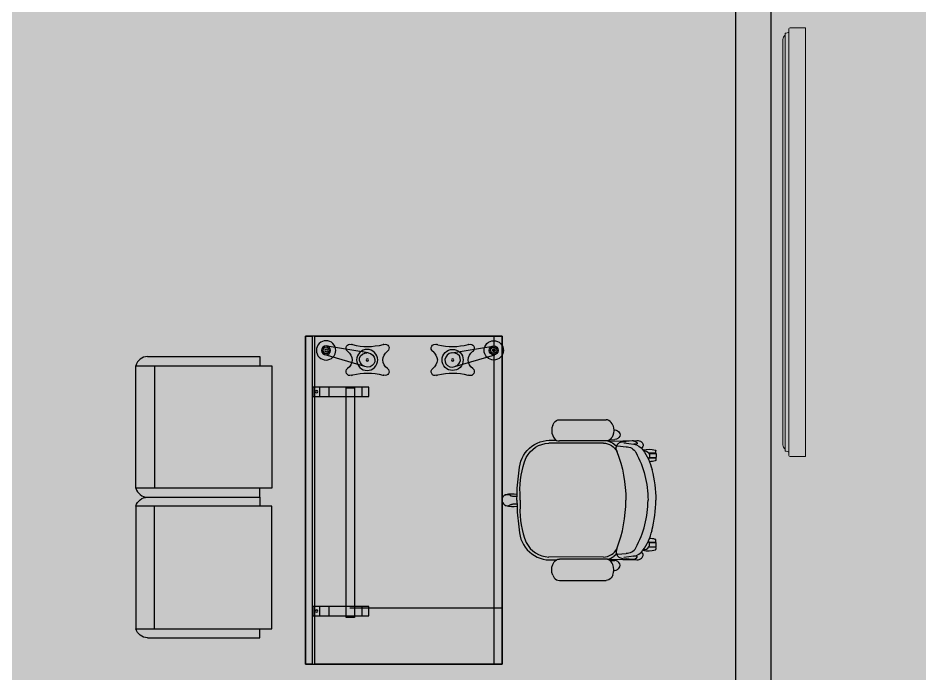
# Model space of a CAD drawing. Header units: millimetres. Extents: x 11706 to 69606, y 10911 to 38811.
# Drawn here: x 45518 to 49306, y 12351 to 15106 of the extents above; entities that cross this region are included whole.
import ezdxf

# ---------------------------------------------------------------- set-up
doc = ezdxf.new("R2010")
doc.units = ezdxf.units.MM
for name, color, linetype in [('floor', 172, 'Continuous'), ('Furniture', 34, 'Continuous'), ('wall', 5, 'Continuous')]:
    doc.layers.add(name, color=color, linetype=linetype)
doc.layers.add('hatch', color=252, linetype='Continuous', lineweight=0)

# ---------------------------------------------------------------- blocks, each defined once
blk = doc.blocks.new('grdfr')
at = {"ltscale": 100}
blk.add_hatch(color=254, dxfattribs=at).paths.add_polyline_path([(-689.1, 826.6), (689.1, 826.6), (689.1, 0), (-689.1, 0)])
for p, q in [((-689.1, 826.6), (-689.1, 826.6)), ((-689.1, 39.1), (-689.1, 826.6)), ((-689.1, 826.6), (-689.1, 39.1)), ((-689.1, 826.6), (-689.1, 39.1)), ((689.1, 826.6), (-689.1, 826.6)), ((689.1, 39.1), (689.1, 826.6)), ((689.1, 792.2), (-689.1, 792.2)), ((-689.1, 39.1), (-689.1, 39.1)), ((-689.1, 39.1), (689.1, 39.1)), ((-689.1, 28.9), (-689.1, 0)), ((689.1, 28.9), (-689.1, 28.9)), ((-689.1, 0), (689.1, 0)), ((689.1, 0), (689.1, 28.9))]:
    blk.add_line(p, q)
at = {"color": 0}
for p, q in [((-452.3, 186.7), (-452.3, 826.6)), ((560.7, 628.3), (610.8, 795.5)), ((618.5, 614.9), (647.3, 787)), ((567.5, 640.3), (576.3, 647.1)), ((576.3, 647.1), (586.1, 651.3)), ((586.1, 651.3), (596.3, 650.5)), ((596.3, 650.5), (605.9, 646.7)), ((605.9, 646.7), (612.8, 638.6)), ((559, 617.5), (560.7, 628.3)), ((560.5, 606.7), (559, 617.5)), ((565.6, 597.5), (560.5, 606.7)), ((562.2, 631.2), (567.5, 640.3)), ((612.8, 638.6), (617.7, 628.7)), ((618.5, 614.9), (615.3, 604.4)), ((617.7, 628.7), (618.5, 618.1)), ((572.7, 590.2), (565.6, 597.5)), ((581.5, 586.6), (572.7, 590.2)), ((591, 586), (581.5, 586.6)), ((600.6, 589.4), (591, 586)), ((609.2, 595.4), (600.6, 589.4)), ((615.3, 604.4), (609.2, 595.4)), ((-486.5, 267), (-446.7, 267)), ((-486.5, 31.9), (-486.5, 267)), ((-446.7, 267), (-446.7, 31.9)), ((435, 267), (474.9, 267)), ((435, 31.9), (435, 267)), ((474.9, 267), (474.9, 31.9)), ((560.5, 271.5), (559, 260.8)), ((565.6, 280.7), (560.5, 271.5)), ((572.7, 288), (565.6, 280.7)), ((581.5, 291.7), (572.7, 288)), ((591, 292.3), (581.5, 291.7)), ((600.6, 288.9), (591, 292.3)), ((609.2, 282.8), (600.6, 288.9)), ((615.3, 273.8), (609.2, 282.8)), ((618.5, 263.4), (615.3, 273.8)), ((-486.5, 238.1), (-446.7, 238.1)), ((435, 238.1), (474.9, 238.1)), ((559, 260.8), (560.7, 249.9)), ((560.7, 249.9), (610.8, 82.7)), ((562.2, 247.1), (567.5, 237.9)), ((567.5, 237.9), (576.3, 231.1)), ((576.3, 231.1), (586.1, 227)), ((586.1, 227), (596.3, 227.7)), ((596.3, 227.7), (605.9, 231.5)), ((605.9, 231.5), (612.8, 239.6)), ((612.8, 239.6), (617.7, 249.5)), ((617.7, 249.5), (618.5, 260.1)), ((618.5, 263.4), (647.3, 91.2)), ((-493.1, 206.3), (-493.1, 171.9)), ((471, 206.3), (-493.1, 206.3)), ((471, 171.9), (471, 206.3)), ((-689.1, 186.7), (-689.1, 186.7)), ((-493.1, 171.9), (471, 171.9)), ((-486.5, 99.9), (-446.7, 99.9)), ((435, 99.9), (474.9, 99.9)), ((-486.5, 60.8), (-446.7, 60.8)), ((435, 60.8), (474.9, 60.8)), ((-446.7, 31.9), (-486.5, 31.9)), ((474.9, 31.9), (435, 31.9))]:
    blk.add_line(p, q, dxfattribs=at)
at = {"ltscale": 100}
blk.add_lwpolyline([(-689.1, 826.6), (689.1, 826.6), (689.1, 0), (-689.1, 0)], close=True, dxfattribs=at)
at = {"color": 0}
for centre in [(-466.2, 47.5), (455.4, 47.5)]:
    blk.add_circle(centre, 4.92, dxfattribs=at)
at = {"color": 0, "extrusion": (0, 0, -1)}
for centre, major_axis, start_param, end_param in [((629, 791.3), (-28.7, 28.7), 1.570796326792869, 7.853981633972455), ((629, 791.3), (-13.2, 13.2), 1.570796326797097, 7.853981633976684), ((629, 791.3), (-9.22, 9.22), 1.570796326794897, 7.853981633974483), ((629, 791.3), (-4.04, 4.04), 1.570796326823736, 7.853981634003322), ((588.9, 618.5), (-31.3, 31.3), 1.570796326793968, 7.853981633973554)]:
    blk.add_ellipse(centre, major_axis=major_axis, ratio=1, start_param=start_param, end_param=end_param, dxfattribs=at)
at = {"color": 0}
for centre, major_axis, start_param, end_param in [((539.7, 692.8), (-11.8, 11.8), 4.577889, 7.415916), ((478, 670.1), (34.8, 34.8), 5.762608, 5.84512), ((286.6, 618.5), (-174.5, 174.5), 3.6745, 4.191812), ((592, 732.6), (34.8, 34.8), 3.007092, 3.860919), ((585.8, 732.6), (-34.8, 34.8), 2.422266, 3.276093), ((638.1, 692.8), (-11.8, 11.8), 3.579658, 6.417686), ((890.5, 618.5), (-1.8, 246.8), 1.298648, 1.81596), ((699.9, 670.1), (34.8, 34.8), 2.008862, 2.091373), ((588.9, 618.5), (3.48, 3.48), 1.570796326811623, 7.85398163399121), ((539.7, 545.1), (11.8, 11.8), 1.982083, 4.846889), ((478, 569.3), (34.8, 34.8), 5.123676, 5.245297), ((592, 505.3), (-34.8, 34.8), -0.719326, 0.1345), ((585.8, 505.3), (34.8, 34.8), 6.148685, 7.002512), ((638.1, 545.1), (11.8, 11.8), 3.007092, 5.871899), ((699.9, 569.3), (34.8, 34.8), 2.608685, 2.730306), ((539.8, 334.8), (-11.8, 11.8), 4.577889, 7.415916), ((592.2, 374.7), (34.8, 34.8), 3.007092, 3.860919), ((585.9, 374.7), (-34.8, 34.8), 2.422266, 3.276093), ((638.3, 334.8), (-11.8, 11.8), 3.579658, 6.417686), ((478.1, 312.2), (34.8, 34.8), 5.762608, 5.84512), ((286.7, 260.6), (-174.5, 174.5), 3.6745, 4.191812), ((588.9, 259.7), (31.3, 31.3), 1.570796326793968, 7.853981633973554), ((890.6, 260.6), (-1.8, 246.8), 1.298648, 1.81596), ((700, 312.2), (34.8, 34.8), 2.008862, 2.091373), ((589, 260.6), (3.48, 3.48), 1.57079632680326, 7.853981633982846), ((539.8, 187.2), (11.8, 11.8), 1.982083, 4.846889), ((478.1, 211.4), (-34.8, 34.8), 3.552879, 3.6745), ((592.2, 147.3), (-34.8, 34.8), -0.719326, 0.1345), ((585.9, 147.3), (34.8, 34.8), 6.148685, 7.002512), ((638.3, 187.2), (11.8, 11.8), 3.007092, 5.871899), ((700, 211.4), (34.8, 34.8), 2.608685, 2.730306), ((629, 86.9), (9.22, 9.22), 3.141593, 9.424778), ((629, 86.9), (-4.04, 4.04), 1.570796326766057, 7.853981633945644)]:
    blk.add_ellipse(centre, major_axis=major_axis, ratio=1, start_param=start_param, end_param=end_param, dxfattribs=at)
for major_axis in [(-28.7, 28.7), (-13.2, 13.2)]:
    blk.add_ellipse((629, 86.9), major_axis=major_axis, ratio=1, dxfattribs=at)
blk = doc.blocks.new('fdss')
at = {"layer": 'hatch', "ltscale": 10}
h = blk.add_hatch(color=254, dxfattribs=at)
edge = h.paths.add_edge_path(flags=17)
edge.add_line((62.2, 0), (62.7, 15.8))
edge.add_line((62.7, 15.8), (60.1, 15.8))
edge.add_line((60.1, 15.8), (56.9, 15.8))
edge.add_line((56.9, 15.8), (55.3, 15.8))
edge.add_line((55.3, 15.8), (53, 15.8))
edge.add_line((53, 15.8), (49.8, 15.8))
edge.add_line((49.8, 15.8), (47.4, 15.8))
edge.add_line((47.4, 15.8), (45.8, 15.8))
edge.add_line((45.8, 15.8), (43.4, 16.6))
edge.add_line((43.4, 16.6), (41.1, 17.4))
edge.add_line((41.1, 17.4), (38.7, 18.2))
edge.add_line((38.7, 18.2), (37.1, 18.2))
edge.add_line((37.1, 18.2), (36.3, 19))
edge.add_line((36.3, 19), (33.9, 19.8))
edge.add_line((33.9, 19.8), (33.1, 20.5))
edge.add_ellipse((22, 1.5), major_axis=(15.6, 15.6), ratio=1, start_angle=14.3179, end_angle=138.9258)
edge.add_line((0, 0), (62.2, 0))
edge = h.paths.add_edge_path()
edge.add_ellipse((42.6, -96.1), major_axis=(-86.8, 86.8), ratio=1, start_angle=-54.5148, end_angle=-31.8694)
edge.add_ellipse((15.5, 20.4), major_axis=(-2.25, 2.25), ratio=1, start_angle=-31.8694, end_angle=26.5068)
edge.add_ellipse((22, 1.5), major_axis=(15.6, 15.6), ratio=1, start_angle=14.3179, end_angle=138.9258)
edge.add_line((33.1, 20.5), (33.9, 19.8))
edge.add_line((33.9, 19.8), (36.3, 19))
edge.add_line((36.3, 19), (37.1, 18.2))
edge.add_line((37.1, 18.2), (38.7, 18.2))
edge.add_line((38.7, 18.2), (41.1, 17.4))
edge.add_line((41.1, 17.4), (43.4, 16.6))
edge.add_line((43.4, 16.6), (45.8, 15.8))
edge.add_line((45.8, 15.8), (47.4, 15.8))
edge.add_line((47.4, 15.8), (49.8, 15.8))
edge.add_line((49.8, 15.8), (53, 15.8))
edge.add_line((53, 15.8), (55.3, 15.8))
edge.add_line((55.3, 15.8), (56.9, 15.8))
edge.add_line((56.9, 15.8), (60.1, 15.8))
edge.add_line((60.1, 15.8), (62.7, 15.8))
edge.add_line((62.7, 15.8), (62.9, 25))
edge = h.paths.add_edge_path()
edge.add_ellipse((238.9, 314.2), major_axis=(16.3, 16.3), ratio=1, start_angle=41.0482, end_angle=72.4217)
edge.add_ellipse((247.6, 303.1), major_axis=(-26.2, 26.2), ratio=1, start_angle=-13.5041, end_angle=26.5875)
edge.add_ellipse((272.2, 292.8), major_axis=(64, 0), ratio=0.963786, start_angle=159.7714, end_angle=200.2286)
edge.add_ellipse((247.6, 282.5), major_axis=(26.2, 26.2), ratio=1, start_angle=153.4125, end_angle=193.5041)
edge.add_ellipse((238.9, 271.4), major_axis=(-16.3, 16.3), ratio=1, start_angle=107.5783, end_angle=138.9518)
edge.add_line((240.5, 248.4), (436.3, 248.4))
edge.add_ellipse((437.9, 271.4), major_axis=(-16.3, 16.3), ratio=1, start_angle=131.0482, end_angle=162.4217)
edge.add_ellipse((429.2, 282.5), major_axis=(-26.2, 26.2), ratio=1, start_angle=166.4959, end_angle=206.5875)
edge.add_ellipse((404.6, 292.8), major_axis=(64, 0), ratio=0.963786, start_angle=-20.2286, end_angle=20.2286)
edge.add_ellipse((429.2, 303.1), major_axis=(26.2, 26.2), ratio=1, start_angle=333.4125, end_angle=373.5041)
edge.add_ellipse((437.9, 314.2), major_axis=(16.3, 16.3), ratio=1, start_angle=17.5783, end_angle=48.9518)
edge.add_line((436.3, 337.3), (240.5, 337.3))
edge = h.paths.add_edge_path()
edge.add_ellipse((429.2, 282.5), major_axis=(-26.2, 26.2), ratio=1, start_angle=172.7729, end_angle=206.5875, ccw=False)
edge.add_line((451.9, 253.2), (473.6, 254))
edge.add_ellipse((471.7, 278.6), major_axis=(-17.5, 17.5), ratio=1, start_angle=139.3817, end_angle=199.799)
edge.add_ellipse((478, 274.2), major_axis=(-12.2, 12.2), ratio=1, start_angle=204.1076, end_angle=244.177)
edge.add_ellipse((475.4, 273.3), major_axis=(-14.1, 14.1), ratio=1, start_angle=244.2589, end_angle=273.204)
edge.add_ellipse((467.3, 263.4), major_axis=(-23.1, 23.1), ratio=1, start_angle=-85.8315, end_angle=-47.0716)
edge.add_ellipse((404.6, 292.8), major_axis=(-64, 0), ratio=0.963786, start_angle=159.7714, end_angle=182.9688, ccw=False)
edge = h.paths.add_edge_path()
edge.add_ellipse((597.5, 185.7), major_axis=(15.6, 15.6), ratio=1, start_angle=275.5242, end_angle=414.2736)
edge.add_ellipse((407, 76.1), major_axis=(-161.5, 161.5), ratio=1, start_angle=249.714, end_angle=260.0838, ccw=False)
edge = h.paths.add_edge_path()
edge.add_ellipse((645.9, 179.3), major_axis=(-0.539, 0.539), ratio=1, start_angle=135, end_angle=225)
edge.add_line((646.7, 179.4), (646.7, 195.1))
edge.add_ellipse((645.9, 195.2), major_axis=(0.539, 0.539), ratio=1, start_angle=315, end_angle=405)
edge.add_line((645.8, 196), (617, 196))
edge.add_ellipse((597.5, 185.7), major_axis=(15.6, 15.6), ratio=1, start_angle=296.1044, end_angle=342.89, ccw=False)
edge.add_line((618.3, 178.5), (645.8, 178.5))
edge = h.paths.add_edge_path()
edge.add_ellipse((597.5, 185.7), major_axis=(15.6, 15.6), ratio=1, start_angle=275.5242, end_angle=291.6835, ccw=False)
edge.add_ellipse((407, 76.1), major_axis=(-161.5, 161.5), ratio=1, start_angle=246.8956, end_angle=249.714, ccw=False)
edge.add_ellipse((615.7, 284.1), major_axis=(-9.4, 122.5), ratio=0.81002, start_angle=177.0925, end_angle=188.7015)
edge.add_ellipse((642.7, 168.2), major_axis=(-2.25, 2.25), ratio=1, start_angle=148.1307, end_angle=225)
edge.add_line((645.9, 168.2), (645.9, 175.3))
edge.add_ellipse((644.3, 175.3), major_axis=(1.12, 1.12), ratio=1, start_angle=315, end_angle=405)
edge.add_line((644.3, 176.9), (617.7, 176.9))
edge = h.paths.add_edge_path()
edge.add_ellipse((644.3, 199.2), major_axis=(-1.12, 1.12), ratio=1, start_angle=135, end_angle=225)
edge.add_line((645.9, 199.2), (645.9, 206.3))
edge.add_ellipse((642.7, 206.3), major_axis=(-2.25, 2.25), ratio=1, start_angle=225, end_angle=301.8694)
edge.add_ellipse((615.7, 90.4), major_axis=(-11.2, 122.4), ratio=0.944397, start_angle=-18.3608, end_angle=6.1272)
edge.add_ellipse((407, 76.1), major_axis=(-161.5, 161.5), ratio=1, start_angle=260.0838, end_angle=261.1254, ccw=False)
edge.add_ellipse((597.5, 185.7), major_axis=(-15.6, 15.6), ratio=1, start_angle=257.6661, end_angle=324.2736, ccw=False)
edge.add_line((616, 197.6), (644.3, 197.6))
h = blk.add_hatch(color=254, dxfattribs=at)
edge = h.paths.add_edge_path()
edge.add_ellipse((238.9, 271.4), major_axis=(-16.3, 16.3), ratio=1, start_angle=107.5783, end_angle=138.9518)
edge.add_line((240.5, 248.4), (338.4, 248.4))
edge.add_line((338.4, 248.4), (338.4, 0))
edge.add_line((338.4, 0), (62.2, 0))
edge.add_line((62.2, 0), (62.9, 25))
edge.add_ellipse((688, 20.6), major_axis=(56, 622.5), ratio=1, start_angle=85.5072, end_angle=94.7275, ccw=False)
edge.add_ellipse((202.3, 120.8), major_axis=(55.2, 118.9), ratio=0.996305, start_angle=21.1441, end_angle=113.0184, ccw=False)
edge.add_line((210.9, 251.5), (227.2, 251.5))
edge.add_ellipse((247.6, 282.5), major_axis=(-26.2, 26.2), ratio=1, start_angle=101.6655, end_angle=103.5041)
edge = h.paths.add_edge_path()
edge.add_line((475.8, 248.4), (565.7, 250.7))
edge.add_ellipse((566.6, 221.2), major_axis=(-20.9, 20.9), ratio=1, start_angle=275.3649, end_angle=316.7427, ccw=False)
edge.add_ellipse((575.1, 230.7), major_axis=(12, 12), ratio=1, start_angle=320.2826, end_angle=366.8763, ccw=False)
edge.add_ellipse((577.9, 231.4), major_axis=(9.93, 9.93), ratio=1, start_angle=288.3592, end_angle=318.3956, ccw=False)
edge.add_ellipse((574.4, 233.1), major_axis=(12.7, 12.7), ratio=1, start_angle=261.5394, end_angle=288.4001, ccw=False)
edge.add_ellipse((545.1, 180.1), major_axis=(39.3, 39.3), ratio=1, start_angle=349.0298, end_angle=358.997, ccw=False)
edge.add_ellipse((407, 76.1), major_axis=(161.5, 161.5), ratio=1, start_angle=328.116, end_angle=351.2099, ccw=False)
edge.add_ellipse((121.7, -0.2), major_axis=(-95.6, 514.8), ratio=1, start_angle=259.4956, end_angle=273.6406, ccw=False)
edge.add_line((645.4, 0), (338.4, 0))
edge.add_line((338.4, 0), (338.4, 248.4))
edge.add_line((338.4, 248.4), (475.8, 248.4))
h = blk.add_hatch(color=254, dxfattribs=at)
edge = h.paths.add_edge_path(flags=17)
edge.add_line((62.2, 0), (62.7, -15.8))
edge.add_line((62.7, -15.8), (60.1, -15.8))
edge.add_line((60.1, -15.8), (56.9, -15.8))
edge.add_line((56.9, -15.8), (55.3, -15.8))
edge.add_line((55.3, -15.8), (53, -15.8))
edge.add_line((53, -15.8), (49.8, -15.8))
edge.add_line((49.8, -15.8), (47.4, -15.8))
edge.add_line((47.4, -15.8), (45.8, -15.8))
edge.add_line((45.8, -15.8), (43.4, -16.6))
edge.add_line((43.4, -16.6), (41.1, -17.4))
edge.add_line((41.1, -17.4), (38.7, -18.2))
edge.add_line((38.7, -18.2), (37.1, -18.2))
edge.add_line((37.1, -18.2), (36.3, -19))
edge.add_line((36.3, -19), (33.9, -19.8))
edge.add_line((33.9, -19.8), (33.1, -20.5))
edge.add_ellipse((22, -1.5), major_axis=(-15.6, 15.6), ratio=1, start_angle=41.0742, end_angle=165.6821, ccw=False)
edge.add_line((0, 0), (62.2, 0))
edge = h.paths.add_edge_path()
edge.add_ellipse((42.6, 96.1), major_axis=(-86.8, 86.8), ratio=1, start_angle=121.8694, end_angle=144.5148, ccw=False)
edge.add_ellipse((15.5, -20.4), major_axis=(2.25, 2.25), ratio=1, start_angle=153.4932, end_angle=211.8694, ccw=False)
edge.add_ellipse((22, -1.5), major_axis=(-15.6, 15.6), ratio=1, start_angle=41.0742, end_angle=165.6821, ccw=False)
edge.add_line((33.1, -20.5), (33.9, -19.8))
edge.add_line((33.9, -19.8), (36.3, -19))
edge.add_line((36.3, -19), (37.1, -18.2))
edge.add_line((37.1, -18.2), (38.7, -18.2))
edge.add_line((38.7, -18.2), (41.1, -17.4))
edge.add_line((41.1, -17.4), (43.4, -16.6))
edge.add_line((43.4, -16.6), (45.8, -15.8))
edge.add_line((45.8, -15.8), (47.4, -15.8))
edge.add_line((47.4, -15.8), (49.8, -15.8))
edge.add_line((49.8, -15.8), (53, -15.8))
edge.add_line((53, -15.8), (55.3, -15.8))
edge.add_line((55.3, -15.8), (56.9, -15.8))
edge.add_line((56.9, -15.8), (60.1, -15.8))
edge.add_line((60.1, -15.8), (62.7, -15.8))
edge.add_line((62.7, -15.8), (62.9, -25))
edge = h.paths.add_edge_path()
edge.add_ellipse((238.9, -314.2), major_axis=(-16.3, 16.3), ratio=1, start_angle=107.5783, end_angle=138.9518, ccw=False)
edge.add_ellipse((247.6, -303.1), major_axis=(26.2, 26.2), ratio=1, start_angle=153.4125, end_angle=193.5041, ccw=False)
edge.add_ellipse((272.2, -292.8), major_axis=(-64, 0), ratio=0.963786, start_angle=339.7714, end_angle=380.2286, ccw=False)
edge.add_ellipse((247.6, -282.5), major_axis=(-26.2, 26.2), ratio=1, start_angle=-13.5041, end_angle=26.5875, ccw=False)
edge.add_ellipse((238.9, -271.4), major_axis=(16.3, 16.3), ratio=1, start_angle=401.0482, end_angle=432.4217, ccw=False)
edge.add_line((240.5, -248.4), (436.3, -248.4))
edge.add_ellipse((437.9, -271.4), major_axis=(16.3, 16.3), ratio=1, start_angle=377.5783, end_angle=408.9518, ccw=False)
edge.add_ellipse((429.2, -282.5), major_axis=(26.2, 26.2), ratio=1, start_angle=333.4125, end_angle=373.5041, ccw=False)
edge.add_ellipse((404.6, -292.8), major_axis=(-64, 0), ratio=0.963786, start_angle=159.7714, end_angle=200.2286, ccw=False)
edge.add_ellipse((429.2, -303.1), major_axis=(-26.2, 26.2), ratio=1, start_angle=166.4959, end_angle=206.5875, ccw=False)
edge.add_ellipse((437.9, -314.2), major_axis=(-16.3, 16.3), ratio=1, start_angle=131.0482, end_angle=162.4217, ccw=False)
edge.add_line((436.3, -337.3), (240.5, -337.3))
edge = h.paths.add_edge_path()
edge.add_ellipse((429.2, -282.5), major_axis=(26.2, 26.2), ratio=1, start_angle=333.4125, end_angle=367.2271)
edge.add_line((451.9, -253.2), (473.6, -254))
edge.add_ellipse((471.7, -278.6), major_axis=(17.5, 17.5), ratio=1, start_angle=340.201, end_angle=400.6183, ccw=False)
edge.add_ellipse((478, -274.2), major_axis=(12.2, 12.2), ratio=1, start_angle=295.823, end_angle=335.8924, ccw=False)
edge.add_ellipse((475.4, -273.3), major_axis=(14.1, 14.1), ratio=1, start_angle=266.796, end_angle=295.7411, ccw=False)
edge.add_ellipse((467.3, -263.4), major_axis=(23.1, 23.1), ratio=1, start_angle=227.0716, end_angle=265.8315, ccw=False)
edge.add_ellipse((404.6, -292.8), major_axis=(64, 0), ratio=0.963786, start_angle=-2.9688, end_angle=20.2286)
edge = h.paths.add_edge_path()
edge.add_ellipse((597.5, -185.7), major_axis=(15.6, 15.6), ratio=1, start_angle=215.7264, end_angle=354.4758, ccw=False)
edge.add_ellipse((407, -76.1), major_axis=(161.5, 161.5), ratio=1, start_angle=279.9162, end_angle=290.286)
edge = h.paths.add_edge_path()
edge.add_ellipse((645.9, -179.3), major_axis=(0.539, 0.539), ratio=1, start_angle=315, end_angle=405, ccw=False)
edge.add_line((646.7, -179.4), (646.7, -195.1))
edge.add_ellipse((645.9, -195.2), major_axis=(-0.539, 0.539), ratio=1, start_angle=135, end_angle=225, ccw=False)
edge.add_line((645.8, -196), (617, -196))
edge.add_ellipse((597.5, -185.7), major_axis=(-15.6, 15.6), ratio=1, start_angle=197.11, end_angle=243.8956)
edge.add_line((618.3, -178.5), (645.8, -178.5))
edge = h.paths.add_edge_path()
edge.add_ellipse((597.5, -185.7), major_axis=(-15.6, 15.6), ratio=1, start_angle=248.3165, end_angle=264.4758)
edge.add_ellipse((407, -76.1), major_axis=(161.5, 161.5), ratio=1, start_angle=290.286, end_angle=293.1044)
edge.add_ellipse((615.7, -284.1), major_axis=(9.4, 122.5), ratio=0.81002, start_angle=351.2985, end_angle=362.9075, ccw=False)
edge.add_ellipse((642.7, -168.2), major_axis=(2.25, 2.25), ratio=1, start_angle=315, end_angle=391.8693, ccw=False)
edge.add_line((645.9, -168.2), (645.9, -175.3))
edge.add_ellipse((644.3, -175.3), major_axis=(-1.12, 1.12), ratio=1, start_angle=135, end_angle=225, ccw=False)
edge.add_line((644.3, -176.9), (617.7, -176.9))
edge = h.paths.add_edge_path()
edge.add_ellipse((644.3, -199.2), major_axis=(1.12, 1.12), ratio=1, start_angle=315, end_angle=405, ccw=False)
edge.add_line((645.9, -199.2), (645.9, -206.3))
edge.add_ellipse((642.7, -206.3), major_axis=(2.25, 2.25), ratio=1, start_angle=238.1306, end_angle=315, ccw=False)
edge.add_ellipse((615.7, -90.4), major_axis=(11.2, 122.4), ratio=0.944397, start_angle=173.8728, end_angle=198.3608, ccw=False)
edge.add_ellipse((407, -76.1), major_axis=(161.5, 161.5), ratio=1, start_angle=278.8746, end_angle=279.9162)
edge.add_ellipse((597.5, -185.7), major_axis=(15.6, 15.6), ratio=1, start_angle=215.7264, end_angle=282.3339)
edge.add_line((616, -197.6), (644.3, -197.6))
h = blk.add_hatch(color=254, dxfattribs=at)
edge = h.paths.add_edge_path()
edge.add_ellipse((238.9, -271.4), major_axis=(-16.3, 16.3), ratio=1, start_angle=311.0482, end_angle=342.4217, ccw=False)
edge.add_line((240.5, -248.4), (338.4, -248.4))
edge.add_line((338.4, -248.4), (338.4, 0))
edge.add_line((338.4, 0), (62.2, 0))
edge.add_line((62.2, 0), (62.9, -25))
edge.add_ellipse((688, -20.6), major_axis=(442, 442), ratio=1, start_angle=135.4092, end_angle=144.6295)
edge.add_ellipse((202.3, -120.8), major_axis=(-55.2, 118.9), ratio=0.996305, start_angle=66.9816, end_angle=158.8559)
edge.add_line((210.9, -251.5), (227.2, -251.5))
edge.add_ellipse((247.6, -282.5), major_axis=(26.2, 26.2), ratio=1, start_angle=436.4959, end_angle=438.3345, ccw=False)
edge = h.paths.add_edge_path()
edge.add_line((475.8, -248.4), (565.7, -250.7))
edge.add_ellipse((566.6, -221.2), major_axis=(20.9, 20.9), ratio=1, start_angle=223.2573, end_angle=264.6351)
edge.add_ellipse((575.1, -230.7), major_axis=(-12, 12), ratio=1, start_angle=173.1237, end_angle=219.7174)
edge.add_ellipse((577.9, -231.4), major_axis=(-9.93, 9.93), ratio=1, start_angle=221.6044, end_angle=251.6408)
edge.add_ellipse((574.4, -233.1), major_axis=(12.7, 12.7), ratio=1, start_angle=341.5999, end_angle=368.4606)
edge.add_ellipse((545.1, -180.1), major_axis=(39.3, 39.3), ratio=1, start_angle=271.003, end_angle=280.9702)
edge.add_ellipse((407, -76.1), major_axis=(-161.5, 161.5), ratio=1, start_angle=188.7901, end_angle=211.884)
edge.add_ellipse((121.7, 0.2), major_axis=(-370.3, 370.3), ratio=1, start_angle=210.8362, end_angle=224.9813)
edge.add_line((645.4, 0), (338.4, 0))
edge.add_line((338.4, 0), (338.4, -248.4))
edge.add_line((338.4, -248.4), (475.8, -248.4))
for p, q in [((240.5, 337.3), (436.3, 337.3)), ((426, 239.6), (195.8, 238.8)), ((210.9, 251.5), (227.2, 251.5)), ((436.3, 248.4), (240.5, 248.4)), ((447.1, 247.6), (565.7, 250.7)), ((451.9, 253.2), (473.6, 254)), ((469.7, 235.7), (480, 226.1)), ((484, 227.7), (520.5, 223.8)), ((505.4, 245.2), (520.5, 246.8)), ((511.8, 240.4), (553.8, 234.9)), ((545.9, 249.2), (520.5, 246.8)), ((551.4, 249.2), (545.9, 249.2)), ((565.7, 236.5), (553.8, 234.9)), ((480, 225.3), (479.2, 223)), ((482.4, 203.9), (480, 210.3)), ((644.3, 197.6), (616, 197.6)), ((617, 196), (645.9, 196)), ((645.9, 199.2), (645.9, 206.3)), ((646.7, 195.2), (646.7, 179.3)), ((617.7, 176.9), (644.3, 176.9)), ((618.3, 178.5), (645.9, 178.5)), ((645.9, 175.3), (645.9, 168.2)), ((33.1, 20.6), (33.9, 19.8)), ((33.9, 19.8), (36.3, 19)), ((36.3, 19), (37.1, 18.2)), ((37.1, 18.2), (38.7, 18.2)), ((37.1, 18.2), (37.1, 18.2)), ((38.7, 18.2), (41.1, 17.4)), ((41.1, 17.4), (43.4, 16.6)), ((43.4, 16.6), (45.8, 15.8)), ((45.8, 15.8), (47.4, 15.8)), ((47.4, 15.8), (49.8, 15.8)), ((49.8, 15.8), (53, 15.8)), ((53, 15.8), (55.3, 15.8)), ((55.3, 15.8), (56.9, 15.8)), ((56.9, 15.8), (60.1, 15.8)), ((60.1, 15.8), (62.7, 15.8)), ((62.2, 0), (62.9, 25)), ((75.2, 0), (75.2, 27.7)), ((33.1, -20.6), (33.9, -19.8)), ((33.9, -19.8), (36.3, -19)), ((36.3, -19), (37.1, -18.2)), ((37.1, -18.2), (38.7, -18.2)), ((37.1, -18.2), (37.1, -18.2)), ((38.7, -18.2), (41.1, -17.4)), ((41.1, -17.4), (43.4, -16.6)), ((43.4, -16.6), (45.8, -15.8)), ((45.8, -15.8), (47.4, -15.8)), ((47.4, -15.8), (49.8, -15.8)), ((49.8, -15.8), (53, -15.8)), ((53, -15.8), (55.3, -15.8)), ((55.3, -15.8), (56.9, -15.8)), ((56.9, -15.8), (60.1, -15.8)), ((60.1, -15.8), (62.7, -15.8)), ((62.2, 0), (62.9, -25)), ((75.2, 0), (75.2, -27.7)), ((617.7, -176.9), (644.3, -176.9)), ((618.3, -178.5), (645.9, -178.5)), ((645.9, -175.3), (645.9, -168.2)), ((646.7, -195.2), (646.7, -179.3)), ((469.7, -235.7), (480, -226.1)), ((480, -225.3), (479.2, -223)), ((482.4, -203.9), (480, -210.3)), ((484, -227.7), (520.5, -223.8)), ((644.3, -197.6), (616, -197.6)), ((617, -196), (645.9, -196)), ((645.9, -199.2), (645.9, -206.3)), ((426, -239.6), (195.8, -238.8)), ((210.9, -251.5), (227.2, -251.5)), ((436.3, -248.4), (240.5, -248.4)), ((447.1, -247.6), (565.7, -250.7)), ((451.9, -253.2), (473.6, -254)), ((505.4, -245.2), (520.5, -246.8)), ((511.8, -240.4), (553.8, -234.9)), ((545.9, -249.2), (520.5, -246.8)), ((551.4, -249.2), (545.9, -249.2)), ((565.7, -236.5), (553.8, -234.9)), ((240.5, -337.3), (436.3, -337.3))]:
    blk.add_line(p, q)
for centre, major_axis, ratio, start_param, end_param in [((272.2, 292.8), (64, 0), 0.963786, 2.776401, 3.506784), ((437.9, 314.2), (16.3, 16.3), 1, 0.3068, 0.85437), ((429.2, 303.1), (26.2, 26.2), 1, 5.819145, 6.518876), ((247.6, 282.5), (26.2, 26.2), 1, 2.677553, 3.377284), ((238.9, 271.4), (-16.3, 16.3), 1, 1.877596, 2.425166), ((121.7, 0.2), (95.6, 514.8), 1, 4.648848, 4.895726), ((22, -1.5), (-15.6, 15.6), 1, 0.71688, 2.891698), ((15.5, -20.4), (2.25, 2.25), 1, 2.678962, 3.697818), ((42.6, 96.1), (-86.8, 86.8), 1, 2.127021, 2.52226), ((688, -20.6), (-55.9, 622.5), 1, 1.48836, 1.649286), ((445.1, -42), (261.8, 261.8), 1, 2.317561, 2.733098), ((-41.5, -3.1), (-553.4, 90.8), 1, 2.937392, 3.309227), ((193.5, 0.1), (296.4, 296.4), 1, 4.99774, 5.497452), ((202.3, -120.8), (-55.2, 118.9), 0.996305, 1.17038, 2.771311), ((407, -76.1), (-161.5, 161.5), 1, 3.295008, 3.698074), ((200.6, -127.7), (79, 79), 1, 2.82742, 3.885789), ((597.5, -185.7), (15.6, 15.6), 1, 3.765136, 6.18677), ((615.7, -284.1), (9.4, 122.5), 0.81002, -0.186743, 0.062618), ((621.3, -176.9), (1.12, 1.12), 1, 3.926991, 5.457327), ((642.7, -168.2), (2.25, 2.25), 1, 5.497787, 6.83941), ((644.3, -175.3), (-1.12, 1.12), 1, 2.356195, 3.926991), ((645.9, -179.3), (0.539, 0.539), 1, 5.497787, 7.068583), ((423.6, -173), (-47, 47), 1, 2.389866, 3.443588), ((514.1, -219.8), (-24.9, 24.9), 1, 0.521315, 0.873517), ((484, -223.8), (-3.3, 3.3), 1, 1.102119, 2.064126), ((484, -229.3), (1.47, 1.47), 1, 0.785825, 2.437059), ((521.3, -176.9), (33.1, 33.1), 1, 3.9049, 4.972275), ((545.1, -180.1), (39.3, 39.3), 1, 4.077272, 4.903855), ((574.4, -233.1), (-12.7, 12.7), 1, 4.391246, 4.860054), ((577.9, -231.4), (-9.93, 9.93), 1, 3.867726, 4.391961), ((615.7, -90.4), (11.2, 122.4), 0.944397, 3.028408, 3.479547), ((621.3, -197.6), (1.12, 1.12), 1, 5.538248, 7.068583), ((642.7, -206.3), (2.25, 2.25), 1, 4.156164, 5.497787), ((644.3, -199.2), (1.12, 1.12), 1, 5.497787, 7.068583), ((645.9, -195.2), (-0.539, 0.539), 1, 2.356195, 3.926991), ((437.9, -271.4), (16.3, 16.3), 1, 0.3068, 0.85437), ((424.4, -174.5), (-54.1, 54.1), 1, 2.597378, 2.985125), ((429.2, -282.5), (26.2, 26.2), 1, 5.819145, 6.518876), ((471.7, -278.6), (17.5, 17.5), 1, 5.937628, 6.992109), ((499.8, -223.8), (12.9, 12.9), 1, 2.677762, 3.364454), ((509.4, -207.1), (-26.9, 26.9), 1, 1.812527, 2.25782), ((549.9, -227.7), (-14.8, 14.8), 1, 2.405886, 3.302959), ((566.6, -221.2), (20.9, 20.9), 1, 3.896575, 4.618754), ((565.7, -238), (-1.31, 1.31), 1, 4.07063, 5.434941), ((563.3, -238), (2.9, 2.9), 1, 4.93479, 5.600098), ((575.1, -230.7), (-12, 12), 1, 3.021578, 3.834792), ((404.6, -292.8), (64, 0), 0.963786, -0.365191, 0.365191), ((467.3, -263.4), (23.1, 23.1), 1, 3.963147, 4.639636), ((475.4, -273.3), (14.1, 14.1), 1, 4.656468, 5.161656), ((478, -274.2), (12.2, 12.2), 1, 5.163085, 5.862429), ((247.6, -303.1), (26.2, 26.2), 1, 2.677553, 3.377284), ((238.9, -314.2), (-16.3, 16.3), 1, 1.877596, 2.425166)]:
    blk.add_ellipse(centre, major_axis=major_axis, ratio=ratio, start_param=start_param, end_param=end_param)
at = {"extrusion": (0, 0, -1)}
for centre, major_axis, ratio, start_param, end_param in [((247.6, 303.1), (-26.2, 26.2), 1, 5.819145, 6.518876), ((238.9, 314.2), (16.3, 16.3), 1, -1.263996, -0.716427), ((404.6, 292.8), (-64, 0), 0.963786, 2.776401, 3.506784), ((429.2, 282.5), (-26.2, 26.2), 1, 2.677553, 3.377284), ((467.3, 263.4), (-23.1, 23.1), 1, 0.821554, 1.498043), ((471.7, 278.6), (-17.5, 17.5), 1, 2.796035, 3.850516), ((475.4, 273.3), (-14.1, 14.1), 1, 1.514875, 2.020063), ((478, 274.2), (-12.2, 12.2), 1, 2.021492, 2.720836), ((202.3, 120.8), (55.2, 118.9), 0.996305, 4.311973, 5.912904), ((200.6, 127.7), (-79, 79), 1, 5.969012, 7.027382), ((423.6, 173), (47, 47), 1, -0.751727, 0.301996), ((437.9, 271.4), (-16.3, 16.3), 1, 3.448393, 3.995962), ((424.4, 174.5), (54.1, 54.1), 1, -0.544214, -0.156468), ((484, 223.8), (3.3, 3.3), 1, 4.243712, 5.205719), ((484, 229.3), (-1.47, 1.47), 1, 3.927418, 5.578652), ((499.8, 223.8), (-12.9, 12.9), 1, 5.819354, 6.506047), ((509.4, 207.1), (26.9, 26.9), 1, -1.329065, -0.883773), ((549.9, 227.7), (14.8, 14.8), 1, -0.735707, 0.161366), ((545.1, 180.1), (-39.3, 39.3), 1, 0.935679, 1.762262), ((566.6, 221.2), (-20.9, 20.9), 1, 0.754982, 1.477161), ((565.7, 238), (1.31, 1.31), 1, 0.929037, 2.293349), ((563.3, 238), (-2.9, 2.9), 1, 1.793197, 2.458506), ((575.1, 230.7), (12, 12), 1, -0.120014, 0.693199), ((577.9, 231.4), (9.93, 9.93), 1, 0.726133, 1.250368), ((514.1, 219.8), (24.9, 24.9), 1, 3.662908, 4.015109), ((-41.5, 3.1), (553.4, 90.8), 1, -0.204201, 0.167634), ((521.3, 176.9), (-33.1, 33.1), 1, 0.763307, 1.830683), ((193.5, -0.1), (-296.4, 296.4), 1, 1.856147, 2.355859), ((574.4, 233.1), (12.7, 12.7), 1, 1.249654, 1.718461), ((407, 76.1), (161.5, 161.5), 1, 0.153416, 0.556481), ((615.7, 90.4), (-11.2, 122.4), 0.944397, -0.113184, 0.337955), ((597.5, 185.7), (15.6, 15.6), 1, -0.947253, 1.474381), ((621.3, 197.6), (-1.12, 1.12), 1, 2.396655, 3.926991), ((642.7, 206.3), (-2.25, 2.25), 1, 1.014571, 2.356195), ((644.3, 199.2), (-1.12, 1.12), 1, 2.356195, 3.926991), ((645.9, 195.2), (0.539, 0.539), 1, -0.785398, 0.785398), ((445.1, 42), (-261.8, 261.8), 1, 5.459154, 5.874691), ((615.7, 284.1), (-9.4, 122.5), 0.81002, 2.95485, 3.204211), ((621.3, 176.9), (-1.12, 1.12), 1, 0.785398, 2.315734), ((642.7, 168.2), (-2.25, 2.25), 1, 2.356195, 3.697818), ((644.3, 175.3), (1.12, 1.12), 1, -0.785398, 0.785398), ((645.9, 179.3), (-0.539, 0.539), 1, 2.356195, 3.926991), ((688, 20.6), (56, 622.5), 1, 4.629879, 4.790804), ((121.7, -0.2), (-95.6, 514.8), 1, 1.507255, 1.754133), ((22, 1.5), (15.6, 15.6), 1, 3.858473, 6.033291), ((15.5, 20.4), (-2.25, 2.25), 1, 5.820554, 6.83941), ((42.6, -96.1), (-86.8, 86.8), 1, 0.556225, 0.951463), ((247.6, -282.5), (-26.2, 26.2), 1, 5.819145, 6.518876), ((238.9, -271.4), (16.3, 16.3), 1, -1.263996, -0.716427), ((272.2, -292.8), (-64, 0), 0.963786, -0.365191, 0.365191), ((437.9, -314.2), (-16.3, 16.3), 1, 3.448393, 3.995962), ((429.2, -303.1), (-26.2, 26.2), 1, 2.677553, 3.377284)]:
    blk.add_ellipse(centre, major_axis=major_axis, ratio=ratio, start_param=start_param, end_param=end_param, dxfattribs=at)
blk = doc.blocks.new('dfgdddd')
at = {"layer": 'hatch', "ltscale": 10, "true_color": 0x8f8f8f}
h = blk.add_hatch(color=252, dxfattribs=at)
h.paths.add_polyline_path([(295.3, 522.3, 0.341999), (257.2, 571.5), (257.2, 50.8), (295.3, 50.8)])
h.paths.add_polyline_path([(-295.3, 50.8), (-257.2, 50.8), (-257.2, 571.5, 0.341999), (-295.3, 522.3)])
at = {"layer": 'hatch', "ltscale": 10}
h = blk.add_hatch(color=254, dxfattribs=at)
h.paths.add_polyline_path([(-257.2, 493.7), (-257.2, 0), (257.2, 0), (257.2, 493.7)])
h.paths.add_polyline_path([(257.2, 493.7), (257.2, 571.5), (-257.2, 571.5), (-257.2, 493.7)])
at = {"ltscale": 10}
for p, q in [((-257.2, 0), (-257.2, 571.5)), ((-257.2, 571.5), (257.2, 571.5)), ((257.2, 571.5), (257.2, 0)), ((-295.3, 522.3), (-295.3, 50.8)), ((257.2, 493.7), (-257.2, 493.7)), ((295.3, 522.3), (295.3, 50.8)), ((-295.3, 50.8), (-257.2, 50.8)), ((295.3, 50.8), (257.2, 50.8)), ((257.2, 0), (-257.2, 0))]:
    blk.add_line(p, q, dxfattribs=at)
for centre, start, end in [((-244.5, 522.3), 104.4775, 180), ((244.5, 522.3), 0, 75.5225)]:
    blk.add_arc(centre, 50.8, start, end, dxfattribs=at)
blk = doc.blocks.new('erwfc443')
h = blk.add_hatch(color=254)
edge = h.paths.add_edge_path()
edge.add_arc((-597.5, 32.5), 2.5, 90, 180)
edge.add_line((-600, 32.5), (-600, 0))
edge.add_line((-600, 0), (600, 0))
edge.add_line((600, 0), (600, 32.5))
edge.add_arc((597.5, 32.5), 2.5, 0, 90)
edge.add_line((597.5, 35), (-597.5, 35))
edge = h.paths.add_edge_path()
edge.add_arc((-595, 42.5), 10, 311.409622, 360)
edge.add_arc((-567.5, 29.375), 18.125, 90, 133.602819)
edge.add_line((-600, 0), (-600, 32.5))
edge.add_arc((595, 42.5), 10, 180, 228.590378)
edge.add_arc((567.5, 29.375), 18.125, 46.397181, 90)
edge.add_line((600, 0), (600, 32.5))
edge.add_line((-585, 42.5), (585, 42.5))
edge.add_line((-567.5, 47.5), (567.5, 47.5))
at = {"linetype": 'Continuous', "lineweight": 0}
for p, q in [((-585, 42.5), (585, 42.5)), ((-567.5, 47.5), (567.5, 47.5)), ((-600, 0), (-600, 32.5)), ((-600, 0), (-600, 32.5)), ((597.5, 35), (-597.5, 35)), ((600, 0), (600, 32.5)), ((600, 0), (600, 32.5)), ((600, 0), (-600, 0))]:
    blk.add_line(p, q, dxfattribs=at)
for centre, radius, start, end in [((-595, 42.5), 10, 311.409622, 0), ((-567.5, 29.375), 18.125, 90, 133.602819), ((567.5, 29.375), 18.125, 46.397181, 90), ((595, 42.5), 10, 180, 228.590378), ((-597.5, 32.5), 2.5, 90, 180), ((597.5, 32.5), 2.5, 0, 90)]:
    blk.add_arc(centre, radius, start, end, dxfattribs=at)

msp = doc.modelspace()

# ---------------------------------------------------------------- hatches: boundary and pattern name
at = {"layer": 'floor', "true_color": 0xfef4cd}
h = msp.add_hatch(color=254, dxfattribs=at)
h.paths.add_polyline_path([(43806.5, 27460.5), (48531.5, 27460.5), (48531.5, 22685.5), (48306.5, 22685.5), (48306.5, 22085.5), (48906.5, 22085.5), (48906.5, 22685.5), (48681.5, 22685.5), (48681.5, 27460.5), (63331.5, 27460.5), (63331.5, 22685.5), (63106.5, 22685.5), (63106.5, 22085.5), (63706.5, 22085.5), (63706.5, 22310.5), (63856.5, 22310.5), (63856.5, 22460.5), (63706.5, 22460.5), (63706.5, 22685.5), (63481.5, 22685.5), (63481.5, 27460.5), (68906.5, 27460.5), (68906.5, 22460.5), (64667.3, 22460.5), (64667.3, 22311.1), (65306.5, 22311.1), (65306.5, 20885.5), (65406.5, 20885.5), (65406.5, 22311.1), (68906.5, 22311.1), (68906.5, 19785.5), (65406.5, 19785.5), (65406.5, 19885.5), (65306.5, 19885.5), (65306.5, 19585.5), (65406.5, 19585.5), (65406.5, 18585.5), (65306.5, 18585.5), (65306.5, 17010.5), (64906.5, 17010.5), (64906.5, 16760.5), (63906.5, 16760.5), (63906.5, 17010.5), (63706.5, 17010.5), (63706.5, 17085.5), (63106.5, 17085.5), (63106.5, 16485.5), (63506.5, 16485.5), (63506.5, 11710.5), (56081.5, 11710.5), (56081.5, 16485.5), (56306.5, 16485.5), (56306.5, 17085.5), (55706.5, 17085.5), (55706.5, 16485.5), (55931.5, 16485.5), (55931.5, 11710.5), (48681.5, 11710.5), (48681.5, 16485.5), (48906.5, 16485.5), (48906.5, 17085.5), (48306.5, 17085.5), (48306.5, 16485.5), (48531.5, 16485.5), (48531.5, 11710.5), (43806.5, 11710.5)])
h.paths.add_polyline_path([(48606.5, 20751.9), (48506.5, 20751.9), (48506.5, 18419.2), (48606.5, 18419.2)], flags=16)
h.paths.add_polyline_path([(55706.5, 22685.5), (56306.5, 22685.5), (56306.5, 22085.5), (55706.5, 22085.5)], flags=16)
at = {"layer": 'wall', "true_color": 0x706e6b}
h = msp.add_hatch(color=8, dxfattribs=at)
h.paths.add_polyline_path([(12406.5, 15910.5), (16506.5, 15910.5), (16506.5, 16010.5), (16606.5, 16010.5), (16606.5, 14810.5), (16506.5, 14810.5), (16506.5, 15810.5), (12406.5, 15810.5)])
h.paths.add_polyline_path([(68906.5, 19785.5), (65406.5, 19785.5), (65406.5, 19885.5), (65306.5, 19885.5), (65306.5, 19585.5), (65406.5, 19585.5), (65406.5, 19685.5), (68906.5, 19685.5)])
h.paths.add_polyline_path([(68906.5, 22460.5), (64667.3, 22460.5), (64667.3, 22311.1), (65306.5, 22311.1), (65306.5, 20885.5), (65406.5, 20885.5), (65406.5, 22311.1), (68906.5, 22311.1)])
h.paths.add_polyline_path([(16606.5, 13910.5), (16506.5, 13910.5), (16506.5, 11710.5), (16606.5, 11710.5)])
h.paths.add_polyline_path([(65406.5, 18585.5), (65306.5, 18585.5), (65306.5, 17010.5), (65406.5, 17010.5)])
h.paths.add_polyline_path([(63706.5, 16485.5), (63506.5, 16485.5), (63506.5, 11710.5), (63706.5, 11710.5)])
h.paths.add_polyline_path([(63906.5, 17010.5), (63706.5, 17010.5), (63706.5, 16760.5), (63906.5, 16760.5)])
h.paths.add_polyline_path([(66906.5, 17010.5), (64906.5, 17010.5), (64906.5, 16760.5), (66906.5, 16760.5)])
h.paths.add_polyline_path([(63481.5, 27460.5), (63331.5, 27460.5), (63331.5, 22685.5), (63481.5, 22685.5)], flags=16)
h.paths.add_polyline_path([(63856.5, 22460.5), (63706.5, 22460.5), (63706.5, 22310.5), (63856.5, 22310.5)], flags=17)
h.paths.add_polyline_path([(56081.5, 16485.5), (55931.5, 16485.5), (55931.5, 11710.5), (56081.5, 11710.5)])
h.paths.add_polyline_path([(48681.5, 16485.5), (48531.5, 16485.5), (48531.5, 11710.5), (48681.5, 11710.5)])
h.paths.add_polyline_path([(48681.5, 27460.5), (48531.5, 27460.5), (48531.5, 22685.5), (48681.5, 22685.5)], flags=16)
h.paths.add_polyline_path([(19056.5, 22085.5), (18956.5, 22085.5), (18956.5, 17085.5), (19056.5, 17085.5)])
h.paths.add_polyline_path([(26806.5, 13826.7), (26706.5, 13826.7), (26706.5, 11710.5), (26806.5, 11710.5)])
h.paths.add_polyline_path([(18706.5, 22435.5), (12406.5, 22435.5), (12406.5, 22335.5), (18706.5, 22335.5)])
h.paths.add_polyline_path([(26106.5, 22435.5), (19306.5, 22435.5), (19306.5, 22335.5), (26106.5, 22335.5)], flags=17)
h.paths.add_polyline_path([(12406.5, 18085.5), (12406.5, 18185.5), (16606.5, 18185.5), (16606.5, 16910.5), (16506.5, 16910.5), (16506.5, 18085.5)])
h.paths.add_polyline_path([(31206.5, 16835.5), (28206.5, 16835.5), (28206.5, 16735.5), (31206.5, 16735.5)])
h.paths.add_polyline_path([(19306.5, 22956.8), (19206.5, 22956.8), (19206.5, 22685.5), (19306.5, 22685.5)], flags=17)
h.paths.add_polyline_path([(28206.5, 22435.5), (31206.5, 22435.5), (31206.5, 22335.5), (28206.5, 22335.5)], flags=17)
h.paths.add_polyline_path([(69506.5, 20085.5), (68906.5, 20085.5), (68906.5, 19485.5), (69506.5, 19485.5)])
h.paths.add_polyline_path([(66906.5, 15610.5), (66906.5, 17010.5), (68906.5, 17010.5), (68906.5, 17885.5), (69606.5, 17885.5), (69606.5, 16310.5), (67606.5, 16310.5), (67606.5, 15610.5)])
h.paths.add_polyline_path([(48606.5, 20751.9), (48506.5, 20751.9), (48506.5, 18419.2), (48606.5, 18419.2)])
h.paths.add_polyline_path([(43506.5, 11710.5), (44106.5, 11710.5), (44106.5, 11010.5), (43506.5, 11010.5)])
h.paths.add_polyline_path([(63106.5, 22685.5), (63706.5, 22685.5), (63706.5, 22085.5), (63106.5, 22085.5)], flags=17)
h.paths.add_polyline_path([(69606.5, 23085.5), (68906.5, 23085.5), (68906.5, 21685.5), (69606.5, 21685.5)])
h.paths.add_polyline_path([(65706.5, 11710.5), (66906.5, 11710.5), (66906.5, 14610.5), (67606.5, 14610.5), (67606.5, 10910.5), (65706.5, 10910.5)])
h.paths.add_polyline_path([(62706.5, 11710.5), (64106.5, 11710.5), (64106.5, 10910.5), (62706.5, 10910.5)])
h.paths.add_polyline_path([(55306.5, 11710.5), (56706.5, 11710.5), (56706.5, 10910.5), (55306.5, 10910.5)])
h.paths.add_polyline_path([(47906.5, 11710.5), (49306.5, 11710.5), (49306.5, 10910.5), (47906.5, 10910.5)])
h.paths.add_polyline_path([(60506.5, 11710.5), (61106.5, 11710.5), (61106.5, 11010.5), (60506.5, 11010.5)])
h.paths.add_polyline_path([(58306.5, 11710.5), (58906.5, 11710.5), (58906.5, 11010.5), (58306.5, 11010.5)])
h.paths.add_polyline_path([(53106.5, 11710.5), (53706.5, 11710.5), (53706.5, 11010.5), (53106.5, 11010.5)])
h.paths.add_polyline_path([(50906.5, 11710.5), (51506.5, 11710.5), (51506.5, 11010.5), (50906.5, 11010.5)])
h.paths.add_polyline_path([(45706.5, 11710.5), (46306.5, 11710.5), (46306.5, 11010.5), (45706.5, 11010.5)])
h.paths.add_polyline_path([(48306.5, 17085.5), (48906.5, 17085.5), (48906.5, 16485.5), (48306.5, 16485.5)])
h.paths.add_polyline_path([(55706.5, 17085.5), (56306.5, 17085.5), (56306.5, 16485.5), (55706.5, 16485.5)])
h.paths.add_polyline_path([(63106.5, 17085.5), (63706.5, 17085.5), (63706.5, 16485.5), (63106.5, 16485.5)])
h.paths.add_polyline_path([(55706.5, 22685.5), (56306.5, 22685.5), (56306.5, 22085.5), (55706.5, 22085.5)], flags=17)
h.paths.add_polyline_path([(48306.5, 22685.5), (48906.5, 22685.5), (48906.5, 22085.5), (48306.5, 22085.5)], flags=17)
h.paths.add_polyline_path([(40506.5, 11710.5), (41906.5, 11710.5), (41906.5, 10910.5), (40506.5, 10910.5)])
h.paths.add_polyline_path([(33506.5, 17085.5), (34106.5, 17085.5), (34106.5, 16485.5), (33506.5, 16485.5)])
h.paths.add_polyline_path([(40906.5, 17085.5), (41506.5, 17085.5), (41506.5, 16485.5), (40906.5, 16485.5)])
h.paths.add_polyline_path([(40906.5, 22685.5), (41506.5, 22685.5), (41506.5, 22085.5), (40906.5, 22085.5)], flags=17)
h.paths.add_polyline_path([(33506.5, 22685.5), (34106.5, 22685.5), (34106.5, 22085.5), (33506.5, 22085.5)], flags=17)
h.paths.add_polyline_path([(26406.5, 20751.9), (26506.5, 20751.9), (26506.5, 18419.2), (26406.5, 18419.2)])
h.paths.add_polyline_path([(33106.5, 11710.5), (34506.5, 11710.5), (34506.5, 10910.5), (33106.5, 10910.5)])
h.paths.add_polyline_path([(38306.5, 11710.5), (38906.5, 11710.5), (38906.5, 11010.5), (38306.5, 11010.5)])
h.paths.add_polyline_path([(36106.5, 11710.5), (36706.5, 11710.5), (36706.5, 11010.5), (36106.5, 11010.5)])
h.paths.add_polyline_path([(30906.5, 11710.5), (31506.5, 11710.5), (31506.5, 11010.5), (30906.5, 11010.5)])
h.paths.add_polyline_path([(11746.5, 20385.5), (12406.5, 20385.5), (12406.5, 20985.5), (11746.5, 20985.5)])
h.paths.add_polyline_path([(12406.5, 20985.5), (11706.5, 20985.5), (11706.5, 23360.5), (12406.5, 23360.5)])
h.paths.add_polyline_path([(11746.5, 18785.5), (12406.5, 18785.5), (12406.5, 18185.5), (11746.5, 18185.5)])
h.paths.add_polyline_path([(11746.5, 15210.5), (12406.5, 15210.5), (12406.5, 15810.5), (11746.5, 15810.5)])
h.paths.add_polyline_path([(11746.5, 13610.5), (12406.5, 13610.5), (12406.5, 13010.5), (11746.5, 13010.5)])
h.paths.add_polyline_path([(12406.5, 18185.5), (11706.5, 18185.5), (11706.5, 15810.5), (12406.5, 15810.5)])
h.paths.add_polyline_path([(25706.5, 11710.5), (27106.5, 11710.5), (27106.5, 10910.5), (25706.5, 10910.5)])
h.paths.add_polyline_path([(18306.5, 11710.5), (19706.5, 11710.5), (19706.5, 10910.5), (18306.5, 10910.5)])
h.paths.add_polyline_path([(28706.5, 11710.5), (29306.5, 11710.5), (29306.5, 11010.5), (28706.5, 11010.5)])
h.paths.add_polyline_path([(23506.5, 11710.5), (24106.5, 11710.5), (24106.5, 11010.5), (23506.5, 11010.5)])
h.paths.add_polyline_path([(21306.5, 11710.5), (21906.5, 11710.5), (21906.5, 11010.5), (21306.5, 11010.5)])
h.paths.add_polyline_path([(16306.5, 11710.5), (16906.5, 11710.5), (16906.5, 11010.5), (16306.5, 11010.5)])
h.paths.add_polyline_path([(14306.5, 11710.5), (14906.5, 11710.5), (14906.5, 11010.5), (14306.5, 11010.5)])
h.paths.add_polyline_path([(11706.5, 13010.5), (12406.5, 13010.5), (12406.5, 11710.5), (12906.5, 11710.5), (12906.5, 10910.5), (11706.5, 10910.5)])
h.paths.add_polyline_path([(18706.5, 17085.5), (19306.5, 17085.5), (19306.5, 16485.5), (18706.5, 16485.5)])
h.paths.add_polyline_path([(26106.5, 17085.5), (26706.5, 17085.5), (26706.5, 16485.5), (26106.5, 16485.5)])
h.paths.add_polyline_path([(26106.5, 22685.5), (26706.5, 22685.5), (26706.5, 22085.5), (26106.5, 22085.5)], flags=17)
h.paths.add_polyline_path([(18706.5, 22685.5), (19306.5, 22685.5), (19306.5, 22085.5), (18706.5, 22085.5)], flags=17)
h.paths.add_polyline_path([(14306.5, 31260.5), (14406.5, 31260.5), (14406.5, 30060.5), (14906.5, 30060.5), (14906.5, 29960.5), (14306.5, 29960.5)], flags=17)
h.paths.add_polyline_path([(26456.5, 27460.5), (26356.5, 27460.5), (26356.5, 23766.8), (26456.5, 23766.8)], flags=17)
h.paths.add_polyline_path([(19306.5, 27460.5), (19206.5, 27460.5), (19206.5, 23766.8), (19306.5, 23766.8)], flags=17)
h.paths.add_polyline_path([(11706.5, 28260.5), (12606.5, 28260.5), (12606.5, 27460.5), (12406.5, 27460.5), (12406.5, 26160.5), (11706.5, 26160.5)])
h.paths.add_polyline_path([(16906.5, 27460.5), (13406.5, 27460.5), (13406.5, 28260.5), (16906.5, 28260.5)])
h.paths.add_polyline_path([(11906.5, 30560.5), (11906.5, 31860.5), (15506.5, 31860.5), (15506.5, 28260.5), (14906.5, 28260.5), (14906.5, 31260.5), (12506.5, 31260.5), (12506.5, 30560.5)])
h.paths.add_polyline_path([(12506.5, 29560.5), (11906.5, 29560.5), (11906.5, 28260.5), (12506.5, 28260.5)], flags=17)
h.paths.add_polyline_path([(33106.5, 27460.5), (34506.5, 27460.5), (34506.5, 28260.5), (33106.5, 28260.5)], flags=16)
h.paths.add_polyline_path([(11746.5, 23960.5), (12406.5, 23960.5), (12406.5, 23360.5), (11746.5, 23360.5)])
h.paths.add_polyline_path([(11746.5, 25560.5), (12406.5, 25560.5), (12406.5, 26160.5), (11746.5, 26160.5)])
h.paths.add_polyline_path([(25706.5, 27460.5), (27106.5, 27460.5), (27106.5, 28260.5), (25706.5, 28260.5)], flags=17)
h.paths.add_polyline_path([(18306.5, 27460.5), (19706.5, 27460.5), (19706.5, 28260.5), (18306.5, 28260.5)], flags=17)
h.paths.add_polyline_path([(23506.5, 27460.5), (24106.5, 27460.5), (24106.5, 28160.5), (23506.5, 28160.5)], flags=17)
h.paths.add_polyline_path([(21306.5, 27460.5), (21906.5, 27460.5), (21906.5, 28160.5), (21306.5, 28160.5)], flags=17)
h.paths.add_polyline_path([(30906.5, 27460.5), (31506.5, 27460.5), (31506.5, 28160.5), (30906.5, 28160.5)], flags=17)
h.paths.add_polyline_path([(28706.5, 27460.5), (29306.5, 27460.5), (29306.5, 28160.5), (28706.5, 28160.5)], flags=17)
h.paths.add_polyline_path([(47906.5, 27660.5), (46306.5, 27660.5), (46306.5, 27460.5), (47906.5, 27460.5)], flags=17)
h.paths.add_polyline_path([(45706.5, 27660.5), (44106.5, 27660.5), (44106.5, 27460.5), (45706.5, 27460.5)], flags=17)
h.paths.add_polyline_path([(43006.5, 27460.5), (43006.5, 28260.5), (43406.5, 28260.5), (43406.5, 29360.5), (44106.5, 29360.5), (44106.5, 28260.5), (44106.5, 27460.5)], flags=16)
h.paths.add_polyline_path([(46306.5, 27460.5), (45706.5, 27460.5), (45706.5, 28160.5), (46306.5, 28160.5)], flags=16)
h.paths.add_polyline_path([(55306.5, 27460.5), (56706.5, 27460.5), (56706.5, 28260.5), (55306.5, 28260.5)], flags=16)
h.paths.add_polyline_path([(47906.5, 27460.5), (49306.5, 27460.5), (49306.5, 28260.5), (47906.5, 28260.5)], flags=16)
h.paths.add_polyline_path([(53106.5, 27460.5), (53706.5, 27460.5), (53706.5, 28160.5), (53106.5, 28160.5)], flags=16)
h.paths.add_polyline_path([(50906.5, 27460.5), (51506.5, 27460.5), (51506.5, 28160.5), (50906.5, 28160.5)], flags=16)
h.paths.add_polyline_path([(38306.5, 27460.5), (38306.5, 28260.5), (38406.5, 28260.5), (38406.5, 29160.5), (39106.5, 29160.5), (39106.5, 28260.5), (39406.5, 28260.5), (39406.5, 27460.5)], flags=16)
h.paths.add_polyline_path([(40969.2, 28260.5), (41451.7, 28260.5), (41451.7, 27460.5), (40969.2, 27460.5)], flags=17)
h.paths.add_polyline_path([(67906.5, 27460.5), (67906.5, 28260.5), (69606.5, 28260.5), (69606.5, 26885.5), (68906.5, 26885.5), (68906.5, 27460.5)])
h.paths.add_polyline_path([(65706.5, 27460.5), (66306.5, 27460.5), (66306.5, 28160.5), (65706.5, 28160.5)])
h.paths.add_polyline_path([(62706.5, 27460.5), (64106.5, 27460.5), (64106.5, 28260.5), (62706.5, 28260.5)], flags=16)
h.paths.add_polyline_path([(60506.5, 27460.5), (61106.5, 27460.5), (61106.5, 28160.5), (60506.5, 28160.5)], flags=16)
h.paths.add_polyline_path([(58306.5, 27460.5), (58906.5, 27460.5), (58906.5, 28160.5), (58306.5, 28160.5)], flags=16)
h.paths.add_polyline_path([(69506.5, 25285.5), (68906.5, 25285.5), (68906.5, 24685.5), (69506.5, 24685.5)])
h.paths.add_polyline_path([(48906.5, 31560.5), (48606.5, 31560.5), (48606.5, 31260.5), (48906.5, 31260.5)])
h.paths.add_polyline_path([(48906.5, 38810.5), (48606.5, 38810.5), (48606.5, 38510.5), (48906.5, 38510.5)])
h.paths.add_polyline_path([(45106.5, 33360.5), (45106.5, 38810.5), (44256.5, 38810.5), (44256.5, 38110.5), (44406.5, 38110.5), (44406.5, 33360.5)])
h.paths.add_polyline_path([(41106.5, 32860.5), (41506.5, 32860.5), (41506.5, 33760.5), (41106.5, 33760.5), (41106.5, 38110.5), (40756.5, 38110.5), (40756.5, 38810.5), (41756.5, 38810.5), (41756.5, 38110.5), (41606.5, 38110.5), (41606.5, 31960.5), (41706.5, 31960.5), (41706.5, 31260.5), (41106.5, 31260.5)])
h.paths.add_polyline_path([(43656.5, 38760.5), (43306.5, 38760.5), (43306.5, 38110.5), (43656.5, 38110.5)])
h.paths.add_polyline_path([(42706.5, 38760.5), (42356.5, 38760.5), (42356.5, 38110.5), (42706.5, 38110.5)])
h.paths.add_polyline_path([(33906.5, 37485.5), (33906.5, 38810.5), (39156.5, 38810.5), (39156.5, 38110.5), (34606.5, 38110.5), (34606.5, 37485.5)])
h.paths.add_polyline_path([(39106.5, 31260.5), (38406.5, 31260.5), (38406.5, 30360.5), (39106.5, 30360.5)])
h.paths.add_polyline_path([(33906.5, 32585.5), (34606.5, 32585.5), (34606.5, 31960.5), (39406.5, 31960.5), (39406.5, 31260.5), (33906.5, 31260.5)])
h.paths.add_polyline_path([(38556.5, 34460.5), (39156.5, 34460.5), (39156.5, 33860.5), (38556.5, 33860.5)])
h.paths.add_polyline_path([(38556.5, 36210.5), (39156.5, 36210.5), (39156.5, 35610.5), (38556.5, 35610.5)])
h.paths.add_polyline_path([(36506.5, 34460.5), (37106.5, 34460.5), (37106.5, 33860.5), (36506.5, 33860.5)])
h.paths.add_polyline_path([(36506.5, 36210.5), (37106.5, 36210.5), (37106.5, 35610.5), (36506.5, 35610.5)])
h.paths.add_polyline_path([(34606.5, 36285.5), (33906.5, 36285.5), (33906.5, 33785.5), (34606.5, 33785.5)])
h.paths.add_polyline_path([(41206.5, 33760.5), (41106.5, 33760.5), (41106.5, 32860.5), (41206.5, 32860.5)], flags=17)
h.paths.add_polyline_path([(42606.5, 31260.5), (43406.5, 31260.5), (43406.5, 30360.5), (44106.5, 30360.5), (44106.5, 31260.5), (45106.5, 31260.5), (45106.5, 33360.5), (44406.5, 33360.5), (44406.5, 31960.5), (42606.5, 31960.5)])
h.paths.add_polyline_path([(45206.5, 31360.5), (45106.5, 31360.5), (45106.5, 31260.5), (45206.5, 31260.5)])
h.paths.add_polyline_path([(45006.5, 36635.5), (44506.5, 36635.5), (44506.5, 35635.5), (45006.5, 35635.5)], flags=16)
h.paths.add_polyline_path([(45006.5, 34435.5), (44506.5, 34435.5), (44506.5, 33435.5), (45006.5, 33435.5)], flags=16)
edge = h.paths.add_edge_path()
edge.add_line((65406.5, 20885.5), (65306.5, 20885.5))
edge.add_line((65406.5, 19885.5), (65306.5, 19885.5))
edge.add_line((14406.5, 30060.5), (14575.3, 31124.3))

# ---------------------------------------------------------------- linework, layer by layer
at = {"layer": 'floor'}
msp.add_lwpolyline([(55931.5, 11710.5), (48681.5, 11710.5), (48681.5, 16485.5), (48906.5, 16485.5), (48906.5, 17085.5), (48306.5, 17085.5), (48306.5, 16485.5), (48531.5, 16485.5), (48531.5, 11710.5), (43806.5, 11710.5), (43806.5, 27460.5)], dxfattribs=at)
at = {"layer": 'wall'}
msp.add_lwpolyline([(48681.5, 16485.5), (48531.5, 16485.5), (48531.5, 11710.5), (48681.5, 11710.5)], close=True, dxfattribs=at)

# ---------------------------------------------------------------- block references
at = {"layer": 'Furniture', "linetype": 'Continuous', "lineweight": 0, "xscale": 1.5, "yscale": 2, "rotation": 90}
msp.add_blockref('erwfc443', (48825.8, 14164.7), dxfattribs=at)
at = {"layer": 'Furniture', "xscale": -1}
for name, p, rotation in [('grdfr', (46725.1, 13081.1), 270), ('fdss', (47551.6, 13081.1), 180), ('dfgdddd', (46584.9, 12798), 90)]:
    msp.add_blockref(name, p, dxfattribs=dict(at, rotation=rotation))
at = {"layer": 'Furniture', "rotation": 90}
msp.add_blockref('dfgdddd', (46584.9, 13388.6), dxfattribs=at)

doc.saveas('drawing.dxf')
